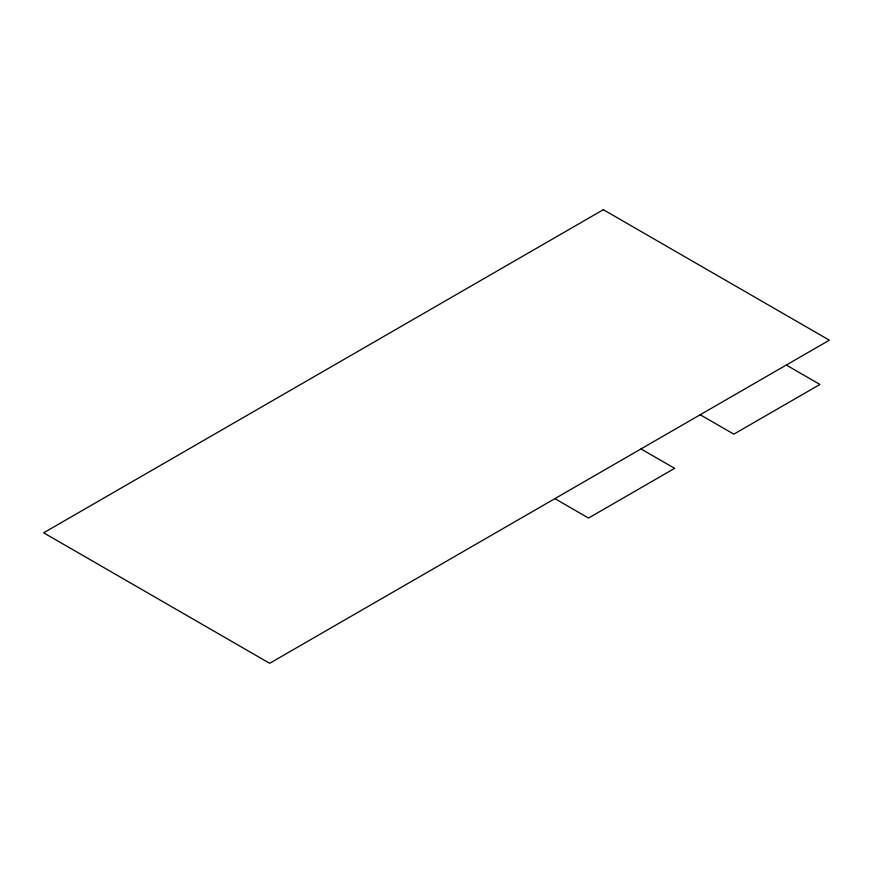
<?xml version="1.0" encoding="UTF-8"?>
<svg xmlns="http://www.w3.org/2000/svg" width="873" height="873" viewBox="0 0 873 873"><rect width="100%" height="100%" fill="white"/><g stroke="black" fill="none" stroke-linecap="round" stroke-linejoin="round"><path stroke-width="1.31" d="M786.3 365.034L819.933 384.458L733.833 434.165L700.19 414.751M641 448.929L674.633 468.343L588.533 518.06L554.89 498.636M603.33 209.695L43.65 532.814L269.67 663.305L829.35 340.186L603.33 209.695"/></g></svg>
